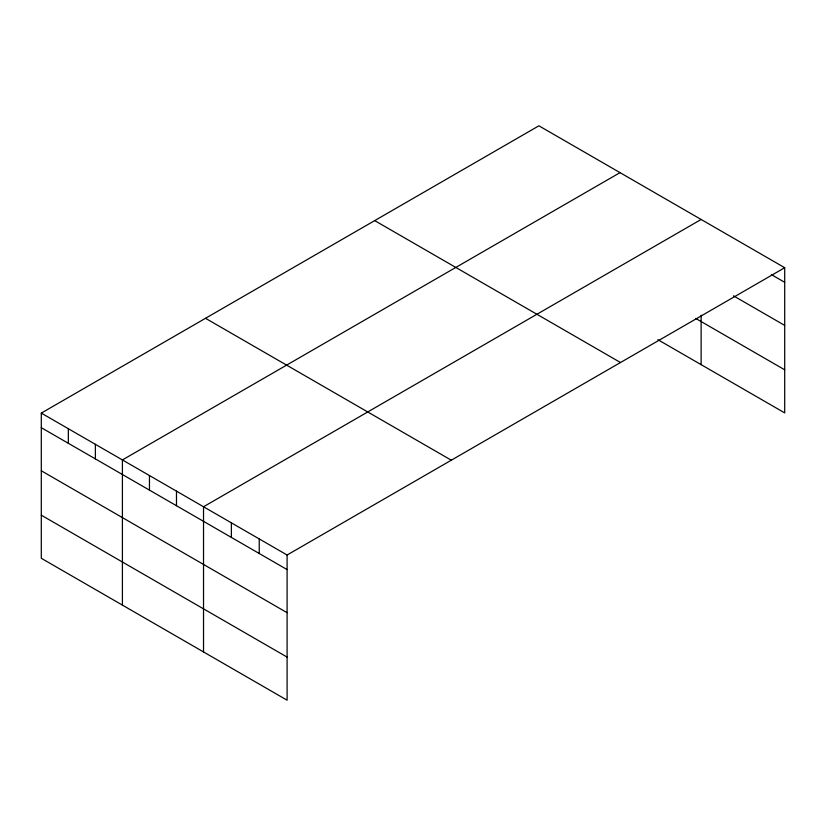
<?xml version="1.0" encoding="UTF-8"?>
<svg xmlns="http://www.w3.org/2000/svg" width="826" height="826" viewBox="0 0 826 826"><rect width="100%" height="100%" fill="white"/><g stroke="black" fill="none" stroke-linecap="round" stroke-linejoin="round"><path stroke-width="1.24" d="M784.7 267.717L538.903 125.81L41.3 413.103L41.3 558.283L287.097 700.19L287.097 555.01L784.7 267.717L784.7 412.897L657.868 339.672M620.016 172.644L122.413 459.927L122.413 605.107M701.129 219.468L203.526 506.761L203.526 651.941M771.329 274.583L784.7 282.306M733.447 295.811L784.7 325.403M695.719 318.433L784.7 369.8M374.694 220.614L620.491 362.521M205.509 318.299L451.306 460.206M41.3 413.103L287.097 555.01M41.3 427.682L287.097 569.589M41.3 470.779L287.097 612.685M41.3 515.187L287.097 657.093M701.129 315.212L701.129 364.648M259.24 538.924L259.24 553.513M231.383 522.848L231.383 537.427M176.485 491.15L176.485 505.729M149.454 475.539L149.454 490.128M95.372 444.316L95.372 458.905M68.341 428.715L68.341 443.294"/></g></svg>
